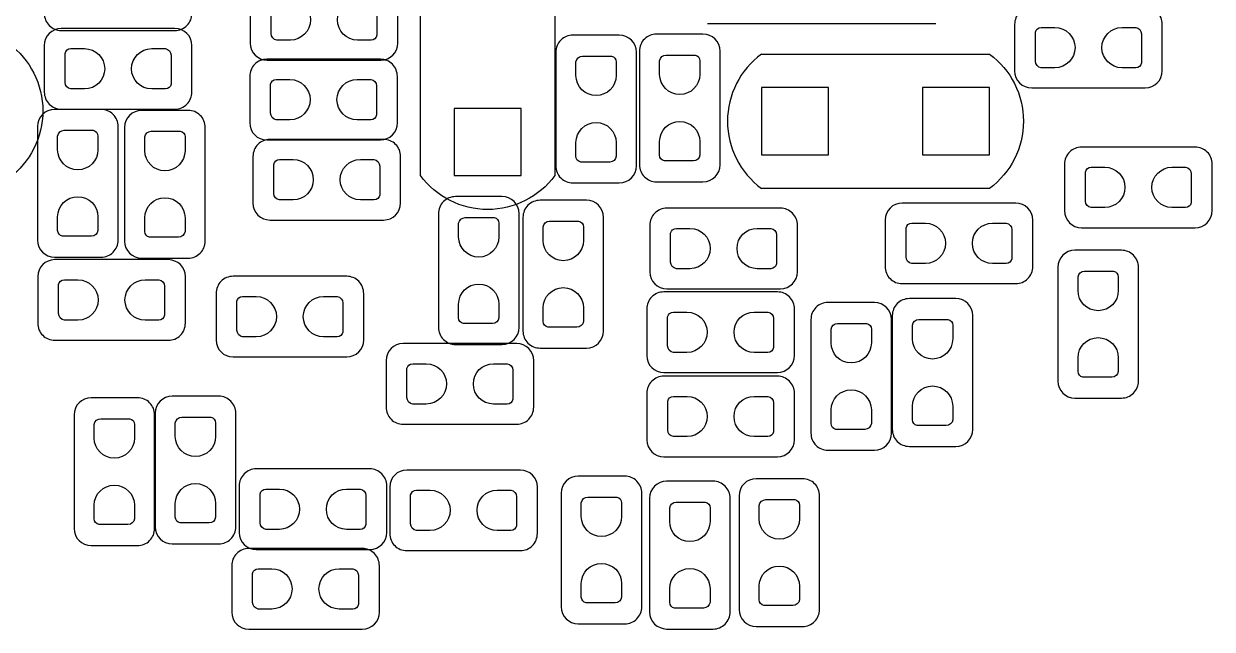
# Model space of a CAD drawing. Extents: x -19.8 to 77.6, y -11.3 to 44.7.
# Drawn here: x 33.49 to 42.35, y 19.41 to 23.92 of the extents above; entities that cross this region are included whole.
import ezdxf

# ---------------------------------------------------------------- set-up
doc = ezdxf.new("R2010")
doc.units = 0
for name, color, linetype in [('PG_ASSEMBLY_BOTTOM', 12, 'CONTINUOUS'), ('PG_SILKSCREEN_BOTTOM', 7, 'CONTINUOUS'), ('PIN_BOTTOM', 52, 'CONTINUOUS')]:
    doc.layers.add(name, color=color, linetype=linetype)

msp = doc.modelspace()

# ---------------------------------------------------------------- linework, layer by layer
at = {"layer": 'PG_ASSEMBLY_BOTTOM'}
for points in [[(36.448111, 22.788245), (36.448111, 24.488267)], [(37.448109, 24.488267), (37.448109, 22.788245)], [(35.178746, 24.120373), (35.178746, 23.774171)], [(36.278845, 23.774171), (36.278845, 24.120373)], [(40.285492, 23.918342), (38.58547, 23.918342)], [(40.873451, 23.914303), (40.873451, 23.568101)], [(41.973551, 23.568101), (41.973551, 23.914303)], [(34.618168, 23.883645), (33.772069, 23.883645)], [(33.772119, 23.868888), (34.618219, 23.868888)], [(37.92855, 23.83409), (37.582348, 23.83409)], [(38.551891, 23.842015), (38.205689, 23.842015)], [(33.645069, 23.756645), (33.645069, 23.410443)], [(34.745168, 23.410443), (34.745168, 23.756645)], [(36.148543, 23.654182), (35.302444, 23.654182)], [(35.305746, 23.647171), (36.151845, 23.647171)], [(37.455348, 23.70709), (37.455348, 22.860991)], [(38.05555, 22.860991), (38.05555, 23.70709)], [(38.078689, 23.715015), (38.078689, 22.868915)], [(38.678891, 22.868915), (38.678891, 23.715015)], [(38.987146, 23.693018), (40.687168, 23.693018)], [(35.175444, 23.527182), (35.175444, 23.18098)], [(36.275543, 23.18098), (36.275543, 23.527182)], [(41.000451, 23.441101), (41.846551, 23.441101)], [(34.068029, 23.281183), (33.721827, 23.281183)], [(33.772069, 23.283443), (34.618168, 23.283443)], [(34.716898, 23.274071), (34.370696, 23.274071)], [(33.594827, 23.154183), (33.594827, 22.308083)], [(34.195029, 22.308083), (34.195029, 23.154183)], [(34.243696, 23.147071), (34.243696, 22.300971)], [(34.843898, 22.300971), (34.843898, 23.147071)], [(35.302444, 23.05398), (36.148543, 23.05398)], [(36.172648, 23.058095), (35.326549, 23.058095)], [(35.199549, 22.931095), (35.199549, 22.584893)], [(36.299648, 22.584893), (36.299648, 22.931095)], [(42.218381, 23.000919), (41.372282, 23.000919)], [(41.245282, 22.873919), (41.245282, 22.527717)], [(42.345381, 22.527717), (42.345381, 22.873919)], [(37.582348, 22.733991), (37.92855, 22.733991)], [(38.205689, 22.741915), (38.551891, 22.741915)], [(40.687168, 22.69302), (38.987146, 22.69302)], [(37.054587, 22.631933), (36.708385, 22.631933)], [(37.684227, 22.604781), (37.338025, 22.604781)], [(40.881529, 22.58441), (40.035429, 22.58441)], [(36.581385, 22.504933), (36.581385, 21.658834)], [(37.181587, 21.658834), (37.181587, 22.504933)], [(39.128471, 22.546031), (38.282372, 22.546031)], [(35.326549, 22.457893), (36.172648, 22.457893)], [(37.211025, 22.477781), (37.211025, 21.631681)], [(37.811227, 21.631681), (37.811227, 22.477781)], [(38.155372, 22.419031), (38.155372, 22.072829)], [(39.255471, 22.072829), (39.255471, 22.419031)], [(39.908429, 22.45741), (39.908429, 22.111208)], [(41.008529, 22.111208), (41.008529, 22.45741)], [(41.372282, 22.400717), (42.218381, 22.400717)], [(41.668929, 22.232645), (41.322727, 22.232645)], [(33.721827, 22.181083), (34.068029, 22.181083)], [(34.569121, 22.162795), (33.723021, 22.162795)], [(34.370696, 22.173971), (34.716898, 22.173971)], [(41.195727, 22.105645), (41.195727, 21.259546)], [(41.795929, 21.259546), (41.795929, 22.105645)], [(33.596021, 22.035795), (33.596021, 21.689593)], [(34.696121, 21.689593), (34.696121, 22.035795)], [(35.897642, 22.038767), (35.051543, 22.038767)], [(40.035429, 21.984208), (40.881529, 21.984208)], [(34.924543, 21.911767), (34.924543, 21.565565)], [(36.024642, 21.565565), (36.024642, 21.911767)], [(39.106094, 21.922689), (38.259995, 21.922689)], [(38.282372, 21.945829), (39.128471, 21.945829)], [(40.435276, 21.872981), (40.089074, 21.872981)], [(38.132995, 21.795689), (38.132995, 21.449487)], [(39.233094, 21.449487), (39.233094, 21.795689)], [(39.829207, 21.844254), (39.483005, 21.844254)], [(39.356005, 21.717254), (39.356005, 20.871155)], [(39.956207, 20.871155), (39.956207, 21.717254)], [(39.962074, 21.745981), (39.962074, 20.899882)], [(40.562276, 20.899882), (40.562276, 21.745981)], [(33.723021, 21.562593), (34.569121, 21.562593)], [(37.16401, 21.537981), (36.317911, 21.537981)], [(36.708385, 21.531834), (37.054587, 21.531834)], [(35.051543, 21.438565), (35.897642, 21.438565)], [(37.338025, 21.504681), (37.684227, 21.504681)], [(36.190911, 21.410981), (36.190911, 21.064779)], [(37.29101, 21.064779), (37.29101, 21.410981)], [(38.259995, 21.322487), (39.106094, 21.322487)], [(39.106399, 21.295639), (38.260299, 21.295639)], [(38.133299, 21.168639), (38.133299, 20.822437)], [(39.233399, 20.822437), (39.233399, 21.168639)], [(34.340267, 21.134857), (33.994065, 21.134857)], [(34.944583, 21.146973), (34.598381, 21.146973)], [(41.322727, 21.132546), (41.668929, 21.132546)], [(33.867065, 21.007857), (33.867065, 20.161758)], [(34.467267, 20.161758), (34.467267, 21.007857)], [(34.471381, 21.019973), (34.471381, 20.173874)], [(35.071583, 20.173874), (35.071583, 21.019973)], [(36.317911, 20.937779), (37.16401, 20.937779)], [(39.483005, 20.744155), (39.829207, 20.744155)], [(40.089074, 20.772882), (40.435276, 20.772882)], [(38.260299, 20.695437), (39.106399, 20.695437)], [(36.069803, 20.605496), (35.223704, 20.605496)], [(37.191391, 20.597114), (36.345292, 20.597114)], [(37.968936, 20.551927), (37.622734, 20.551927)], [(35.096704, 20.478496), (35.096704, 20.132294)], [(36.196803, 20.132294), (36.196803, 20.478496)], [(36.218292, 20.470114), (36.218292, 20.123912)], [(37.318391, 20.123912), (37.318391, 20.470114)], [(38.627558, 20.513827), (38.281356, 20.513827)], [(39.2938, 20.532344), (38.947598, 20.532344)], [(37.495734, 20.424927), (37.495734, 19.578828)], [(38.095936, 19.578828), (38.095936, 20.424927)], [(38.154356, 20.386827), (38.154356, 19.540728)], [(38.754558, 19.540728), (38.754558, 20.386827)], [(38.820598, 20.405344), (38.820598, 19.559245)], [(39.4208, 19.559245), (39.4208, 20.405344)], [(33.994065, 20.034758), (34.340267, 20.034758)], [(34.598381, 20.046874), (34.944583, 20.046874)], [(36.014203, 20.012406), (35.168103, 20.012406)], [(35.223704, 20.005294), (36.069803, 20.005294)], [(36.345292, 19.996912), (37.191391, 19.996912)], [(35.041103, 19.885406), (35.041103, 19.539204)], [(36.141203, 19.539204), (36.141203, 19.885406)], [(35.168103, 19.412204), (36.014203, 19.412204)], [(37.622734, 19.451828), (37.968936, 19.451828)], [(38.281356, 19.413728), (38.627558, 19.413728)], [(38.947598, 19.432245), (39.2938, 19.432245)]]:
    msp.add_lwpolyline(points, dxfattribs=at)
for points in [[(33.645119, 23.995888, 0.414214), (33.772119, 23.868888)], [(34.618219, 23.868888, 0.414253), (34.745219, 23.995888)], [(41.000451, 24.041303, 0.414253), (40.873451, 23.914303)], [(41.973551, 23.914303, 0.414214), (41.846551, 24.041303)], [(33.772069, 23.883645, 0.414135), (33.645069, 23.756645)], [(34.745168, 23.756645, 0.414174), (34.618168, 23.883645)], [(37.582348, 23.83409, 0.414214), (37.455348, 23.70709)], [(38.05555, 23.70709, 0.414135), (37.92855, 23.83409)], [(38.205689, 23.842015, 0.414214), (38.078689, 23.715015)], [(38.678891, 23.715015, 0.414135), (38.551891, 23.842015)], [(33.382737, 23.770107, -0.50391), (33.382737, 22.770313)], [(35.178746, 23.774171, 0.414174), (35.305746, 23.647171)], [(36.151845, 23.647171, 0.414135), (36.278845, 23.774171)], [(35.302444, 23.654182, 0.414253), (35.175444, 23.527182)], [(36.275543, 23.527182, 0.414214), (36.148543, 23.654182)], [(38.987044, 23.692917, 0.504928), (38.987044, 22.693122)], [(40.687269, 23.692917, -0.503873), (40.687269, 22.693122)], [(40.873451, 23.568101, 0.414174), (41.000451, 23.441101)], [(41.846551, 23.441101, 0.414135), (41.973551, 23.568101)], [(33.645069, 23.410443, 0.414214), (33.772069, 23.283443)], [(34.618168, 23.283443, 0.414253), (34.745168, 23.410443)], [(33.721827, 23.281183, 0.414174), (33.594827, 23.154183)], [(34.195029, 23.154183, 0.414253), (34.068029, 23.281183)], [(34.370696, 23.274071, 0.414174), (34.243696, 23.147071)], [(34.843898, 23.147071, 0.414253), (34.716898, 23.274071)], [(35.175444, 23.18098, 0.414174), (35.302444, 23.05398)], [(36.148543, 23.05398, 0.414135), (36.275543, 23.18098)], [(35.326549, 23.058095, 0.414253), (35.199549, 22.931095)], [(36.299648, 22.931095, 0.414214), (36.172648, 23.058095)], [(41.372282, 23.000919, 0.414253), (41.245282, 22.873919)], [(42.345381, 22.873919, 0.414214), (42.218381, 23.000919)], [(37.455348, 22.860991, 0.414253), (37.582348, 22.733991)], [(37.92855, 22.733991, 0.414174), (38.05555, 22.860991)], [(38.078689, 22.868915, 0.414253), (38.205689, 22.741915)], [(38.551891, 22.741915, 0.414174), (38.678891, 22.868915)], [(37.448007, 22.788143, -0.503873), (36.448213, 22.788143)], [(35.199549, 22.584893, 0.414174), (35.326549, 22.457893)], [(36.172648, 22.457893, 0.414135), (36.299648, 22.584893)], [(36.708385, 22.631933, 0.414214), (36.581385, 22.504933)], [(37.181587, 22.504933, 0.414135), (37.054587, 22.631933)], [(37.338025, 22.604781, 0.414214), (37.211025, 22.477781)], [(37.811227, 22.477781, 0.414135), (37.684227, 22.604781)], [(40.035429, 22.58441, 0.414135), (39.908429, 22.45741)], [(41.008529, 22.45741, 0.414174), (40.881529, 22.58441)], [(38.282372, 22.546031, 0.414253), (38.155372, 22.419031)], [(39.255471, 22.419031, 0.414214), (39.128471, 22.546031)], [(41.245282, 22.527717, 0.414174), (41.372282, 22.400717)], [(42.218381, 22.400717, 0.414135), (42.345381, 22.527717)], [(33.594827, 22.308083, 0.414135), (33.721827, 22.181083)], [(34.068029, 22.181083, 0.414214), (34.195029, 22.308083)], [(34.243696, 22.300971, 0.414135), (34.370696, 22.173971)], [(34.716898, 22.173971, 0.414214), (34.843898, 22.300971)], [(41.322727, 22.232645, 0.414174), (41.195727, 22.105645)], [(41.795929, 22.105645, 0.414253), (41.668929, 22.232645)], [(33.723021, 22.162795, 0.414135), (33.596021, 22.035795)], [(34.696121, 22.035795, 0.414174), (34.569121, 22.162795)], [(38.155372, 22.072829, 0.414174), (38.282372, 21.945829)], [(39.128471, 21.945829, 0.414135), (39.255471, 22.072829)], [(39.908429, 22.111208, 0.414214), (40.035429, 21.984208)], [(40.881529, 21.984208, 0.414253), (41.008529, 22.111208)], [(35.051543, 22.038767, 0.414253), (34.924543, 21.911767)], [(36.024642, 21.911767, 0.414214), (35.897642, 22.038767)], [(38.259995, 21.922689, 0.414253), (38.132995, 21.795689)], [(39.233094, 21.795689, 0.414214), (39.106094, 21.922689)], [(40.089074, 21.872981, 0.414214), (39.962074, 21.745981)], [(40.562276, 21.745981, 0.414135), (40.435276, 21.872981)], [(39.483005, 21.844254, 0.414214), (39.356005, 21.717254)], [(39.956207, 21.717254, 0.414135), (39.829207, 21.844254)], [(33.596021, 21.689593, 0.414214), (33.723021, 21.562593)], [(34.569121, 21.562593, 0.414253), (34.696121, 21.689593)], [(36.581385, 21.658834, 0.414253), (36.708385, 21.531834)], [(37.054587, 21.531834, 0.414174), (37.181587, 21.658834)], [(37.211025, 21.631681, 0.414253), (37.338025, 21.504681)], [(37.684227, 21.504681, 0.414174), (37.811227, 21.631681)], [(34.924543, 21.565565, 0.414174), (35.051543, 21.438565)], [(35.897642, 21.438565, 0.414135), (36.024642, 21.565565)], [(36.317911, 21.537981, 0.414135), (36.190911, 21.410981)], [(37.29101, 21.410981, 0.414174), (37.16401, 21.537981)], [(38.132995, 21.449487, 0.414174), (38.259995, 21.322487)], [(39.106094, 21.322487, 0.414135), (39.233094, 21.449487)], [(38.260299, 21.295639, 0.414253), (38.133299, 21.168639)], [(39.233399, 21.168639, 0.414214), (39.106399, 21.295639)], [(41.195727, 21.259546, 0.414135), (41.322727, 21.132546)], [(41.668929, 21.132546, 0.414214), (41.795929, 21.259546)], [(33.994065, 21.134857, 0.414174), (33.867065, 21.007857)], [(34.467267, 21.007857, 0.414253), (34.340267, 21.134857)], [(34.598381, 21.146973, 0.414174), (34.471381, 21.019973)], [(35.071583, 21.019973, 0.414253), (34.944583, 21.146973)], [(36.190911, 21.064779, 0.414214), (36.317911, 20.937779)], [(37.16401, 20.937779, 0.414253), (37.29101, 21.064779)], [(39.962074, 20.899882, 0.414253), (40.089074, 20.772882)], [(40.435276, 20.772882, 0.414174), (40.562276, 20.899882)], [(38.133299, 20.822437, 0.414174), (38.260299, 20.695437)], [(39.106399, 20.695437, 0.414135), (39.233399, 20.822437)], [(39.356005, 20.871155, 0.414253), (39.483005, 20.744155)], [(39.829207, 20.744155, 0.414174), (39.956207, 20.871155)], [(35.223704, 20.605496, 0.414253), (35.096704, 20.478496)], [(36.196803, 20.478496, 0.414214), (36.069803, 20.605496)], [(36.345292, 20.597114, 0.414135), (36.218292, 20.470114)], [(37.318391, 20.470114, 0.414174), (37.191391, 20.597114)], [(37.622734, 20.551927, 0.414174), (37.495734, 20.424927)], [(38.095936, 20.424927, 0.414253), (37.968936, 20.551927)], [(38.281356, 20.513827, 0.414174), (38.154356, 20.386827)], [(38.754558, 20.386827, 0.414253), (38.627558, 20.513827)], [(38.947598, 20.532344, 0.414174), (38.820598, 20.405344)], [(39.4208, 20.405344, 0.414253), (39.2938, 20.532344)], [(33.867065, 20.161758, 0.414135), (33.994065, 20.034758)], [(34.340267, 20.034758, 0.414214), (34.467267, 20.161758)], [(34.471381, 20.173874, 0.414135), (34.598381, 20.046874)], [(34.944583, 20.046874, 0.414214), (35.071583, 20.173874)], [(35.096704, 20.132294, 0.414174), (35.223704, 20.005294)], [(36.069803, 20.005294, 0.414135), (36.196803, 20.132294)], [(36.218292, 20.123912, 0.414214), (36.345292, 19.996912)], [(37.191391, 19.996912, 0.414253), (37.318391, 20.123912)], [(35.168103, 20.012406, 0.414253), (35.041103, 19.885406)], [(36.141203, 19.885406, 0.414214), (36.014203, 20.012406)], [(37.495734, 19.578828, 0.414135), (37.622734, 19.451828)], [(37.968936, 19.451828, 0.414214), (38.095936, 19.578828)], [(35.041103, 19.539204, 0.414174), (35.168103, 19.412204)], [(36.014203, 19.412204, 0.414135), (36.141203, 19.539204)], [(38.154356, 19.540728, 0.414135), (38.281356, 19.413728)], [(38.627558, 19.413728, 0.414214), (38.754558, 19.540728)], [(38.820598, 19.559245, 0.414135), (38.947598, 19.432245)], [(39.2938, 19.432245, 0.414214), (39.4208, 19.559245)]]:
    msp.add_lwpolyline(points, format="xyb", dxfattribs=at)
at = {"layer": 'PG_SILKSCREEN_BOTTOM'}
for points in [[(36.448111, 22.788245), (36.448111, 24.488267)], [(37.448109, 24.488267), (37.448109, 22.788245)], [(40.285492, 23.918342), (38.58547, 23.918342)], [(38.987146, 23.693018), (40.687168, 23.693018)], [(40.687168, 22.69302), (38.987146, 22.69302)]]:
    msp.add_lwpolyline(points, dxfattribs=at)
for points in [[(33.382737, 23.770107, -0.50391), (33.382737, 22.770313)], [(38.987044, 23.692917, 0.504928), (38.987044, 22.693122)], [(40.687269, 23.692917, -0.503873), (40.687269, 22.693122)], [(37.448007, 22.788143, -0.503873), (36.448213, 22.788143)]]:
    msp.add_lwpolyline(points, format="xyb", dxfattribs=at)
at = {"layer": 'PIN_BOTTOM'}
for points in [[(35.478517, 23.797082), (35.376917, 23.797082, -0.376179), (35.334423, 23.845571), (35.334423, 24.061471, -0.366061), (35.376917, 24.097259), (35.478517, 24.097259, -0.999182)], [(35.978795, 24.097259), (36.080395, 24.097259, -0.376179), (36.122889, 24.048771), (36.122889, 23.832871, -0.366061), (36.080395, 23.797082), (35.978795, 23.797082, -0.999182)], [(41.173222, 23.591012), (41.071622, 23.591012, -0.376179), (41.029128, 23.639501), (41.029128, 23.855401, -0.366061), (41.071622, 23.891189), (41.173222, 23.891189, -0.999182)], [(41.673501, 23.891189), (41.775101, 23.891189, -0.376179), (41.817595, 23.842701), (41.817595, 23.626801, -0.366061), (41.775101, 23.591012), (41.673501, 23.591012, -0.999182)], [(33.945119, 23.433557), (33.843519, 23.433557, -0.376179), (33.801025, 23.482046), (33.801025, 23.697946, -0.366061), (33.843519, 23.733735), (33.945119, 23.733735, -0.999182)], [(34.445397, 23.733735), (34.546997, 23.733735, -0.376179), (34.589491, 23.685246), (34.589491, 23.469346, -0.366061), (34.546997, 23.433557), (34.445397, 23.433557, -0.999182)], [(37.605462, 23.53404), (37.605462, 23.63564, -0.376179), (37.653951, 23.678134), (37.869851, 23.678134, -0.366061), (37.905639, 23.63564), (37.905639, 23.53404, -0.999182)], [(38.228803, 23.541965), (38.228803, 23.643565, -0.376179), (38.277292, 23.686059), (38.493192, 23.686059, -0.366061), (38.528981, 23.643565), (38.528981, 23.541965, -0.999182)], [(35.475215, 23.203891), (35.373615, 23.203891, -0.376179), (35.331121, 23.252379), (35.331121, 23.468279, -0.366061), (35.373615, 23.504068), (35.475215, 23.504068, -0.999182)], [(35.975493, 23.504068), (36.077093, 23.504068, -0.376179), (36.119587, 23.455579), (36.119587, 23.239679, -0.366061), (36.077093, 23.203891), (35.975493, 23.203891, -0.999182)], [(33.744738, 22.981412), (33.744738, 23.083012, -0.376179), (33.793227, 23.125506), (34.009127, 23.125506, -0.366061), (34.044915, 23.083012), (34.044915, 22.981412, -0.999182)], [(34.393607, 22.9743), (34.393607, 23.0759, -0.376179), (34.442095, 23.118394), (34.657995, 23.118394, -0.366061), (34.693784, 23.0759), (34.693784, 22.9743, -0.999182)], [(37.905639, 23.033761), (37.905639, 22.932161, -0.376179), (37.857151, 22.889667), (37.641251, 22.889667, -0.366061), (37.605462, 22.932161), (37.605462, 23.033761, -0.999182)], [(38.528981, 23.041686), (38.528981, 22.940086, -0.376179), (38.480492, 22.897592), (38.264592, 22.897592, -0.366061), (38.228803, 22.940086), (38.228803, 23.041686, -0.999182)], [(35.499319, 22.607803), (35.397719, 22.607803, -0.376179), (35.355225, 22.656292), (35.355225, 22.872192, -0.366061), (35.397719, 22.907981), (35.499319, 22.907981, -0.999182)], [(35.999598, 22.907981), (36.101198, 22.907981, -0.376179), (36.143692, 22.859492), (36.143692, 22.643592, -0.366061), (36.101198, 22.607803), (35.999598, 22.607803, -0.999182)], [(41.545053, 22.550628), (41.443453, 22.550628, -0.376179), (41.400959, 22.599117), (41.400959, 22.815017, -0.366061), (41.443453, 22.850805), (41.545053, 22.850805, -0.999182)], [(42.045331, 22.850805), (42.146931, 22.850805, -0.376179), (42.189425, 22.802317), (42.189425, 22.586417, -0.366061), (42.146931, 22.550628), (42.045331, 22.550628, -0.999182)], [(34.044915, 22.481134), (34.044915, 22.379534, -0.376179), (33.996427, 22.337039), (33.780527, 22.337039, -0.366061), (33.744738, 22.379534), (33.744738, 22.481134, -0.999182)], [(34.693784, 22.474022), (34.693784, 22.372422, -0.376179), (34.645295, 22.329927), (34.429395, 22.329927, -0.366061), (34.393607, 22.372422), (34.393607, 22.474022, -0.999182)], [(36.731499, 22.331883), (36.731499, 22.433483, -0.376179), (36.779987, 22.475977), (36.995887, 22.475977, -0.366061), (37.031676, 22.433483), (37.031676, 22.331883, -0.999182)], [(37.361139, 22.304731), (37.361139, 22.406331, -0.376179), (37.409628, 22.448825), (37.625528, 22.448825, -0.366061), (37.661317, 22.406331), (37.661317, 22.304731, -0.999182)], [(40.208479, 22.134322), (40.106879, 22.134322, -0.376179), (40.064385, 22.182811), (40.064385, 22.398711, -0.366061), (40.106879, 22.434499), (40.208479, 22.434499, -0.999182)], [(40.708758, 22.434499), (40.810358, 22.434499, -0.376179), (40.852852, 22.386011), (40.852852, 22.170111, -0.366061), (40.810358, 22.134322), (40.708758, 22.134322, -0.999182)], [(38.455143, 22.095739), (38.353543, 22.095739, -0.376179), (38.311049, 22.144228), (38.311049, 22.360128, -0.366061), (38.353543, 22.395917), (38.455143, 22.395917, -0.999182)], [(38.955421, 22.395917), (39.057021, 22.395917, -0.376179), (39.099515, 22.347428), (39.099515, 22.131528, -0.366061), (39.057021, 22.095739), (38.955421, 22.095739, -0.999182)], [(41.345637, 21.932875), (41.345637, 22.034475, -0.376179), (41.394126, 22.076969), (41.610026, 22.076969, -0.366061), (41.645815, 22.034475), (41.645815, 21.932875, -0.999182)], [(33.896071, 21.712707), (33.794471, 21.712707, -0.376179), (33.751977, 21.761196), (33.751977, 21.977096, -0.366061), (33.794471, 22.012885), (33.896071, 22.012885, -0.999182)], [(34.39635, 22.012885), (34.49795, 22.012885, -0.376179), (34.540444, 21.964396), (34.540444, 21.748496, -0.366061), (34.49795, 21.712707), (34.39635, 21.712707, -0.999182)], [(37.031676, 21.831605), (37.031676, 21.730005, -0.376179), (36.983187, 21.687511), (36.767287, 21.687511, -0.366061), (36.731499, 21.730005), (36.731499, 21.831605, -0.999182)], [(35.224314, 21.588476), (35.122714, 21.588476, -0.376179), (35.080219, 21.636965), (35.080219, 21.852865, -0.366061), (35.122714, 21.888653), (35.224314, 21.888653, -0.999182)], [(35.724592, 21.888653), (35.826192, 21.888653, -0.376179), (35.868686, 21.840165), (35.868686, 21.624265, -0.366061), (35.826192, 21.588476), (35.724592, 21.588476, -0.999182)], [(37.661317, 21.804452), (37.661317, 21.702852, -0.376179), (37.612828, 21.660358), (37.396928, 21.660358, -0.366061), (37.361139, 21.702852), (37.361139, 21.804452, -0.999182)], [(38.432765, 21.472398), (38.331165, 21.472398, -0.376179), (38.288671, 21.520887), (38.288671, 21.736787, -0.366061), (38.331165, 21.772575), (38.432765, 21.772575, -0.999182)], [(38.933044, 21.772575), (39.034644, 21.772575, -0.376179), (39.077138, 21.724087), (39.077138, 21.508187, -0.366061), (39.034644, 21.472398), (38.933044, 21.472398, -0.999182)], [(40.112188, 21.572931), (40.112188, 21.674531, -0.376179), (40.160677, 21.717025), (40.376577, 21.717025, -0.366061), (40.412365, 21.674531), (40.412365, 21.572931, -0.999182)], [(39.506119, 21.544204), (39.506119, 21.645804, -0.376179), (39.554607, 21.688298), (39.770507, 21.688298, -0.366061), (39.806296, 21.645804), (39.806296, 21.544204, -0.999182)], [(41.645815, 21.432596), (41.645815, 21.330996, -0.376179), (41.597326, 21.288502), (41.381426, 21.288502, -0.366061), (41.345637, 21.330996), (41.345637, 21.432596, -0.999182)], [(36.490961, 21.087893), (36.389361, 21.087893, -0.376179), (36.346867, 21.136381), (36.346867, 21.352281, -0.366061), (36.389361, 21.38807), (36.490961, 21.38807, -0.999182)], [(36.991239, 21.38807), (37.092839, 21.38807, -0.376179), (37.135333, 21.339581), (37.135333, 21.123681, -0.366061), (37.092839, 21.087893), (36.991239, 21.087893, -0.999182)], [(39.806296, 21.043925), (39.806296, 20.942325, -0.376179), (39.757807, 20.899831), (39.541907, 20.899831, -0.366061), (39.506119, 20.942325), (39.506119, 21.043925, -0.999182)], [(40.412365, 21.072653), (40.412365, 20.971053, -0.376179), (40.363877, 20.928559), (40.147977, 20.928559, -0.366061), (40.112188, 20.971053), (40.112188, 21.072653, -0.999182)], [(38.43307, 20.845348), (38.33147, 20.845348, -0.376179), (38.288976, 20.893837), (38.288976, 21.109737, -0.366061), (38.33147, 21.145525), (38.43307, 21.145525, -0.999182)], [(38.933349, 21.145525), (39.034949, 21.145525, -0.376179), (39.077443, 21.097037), (39.077443, 20.881137, -0.366061), (39.034949, 20.845348), (38.933349, 20.845348, -0.999182)], [(34.621292, 20.847202), (34.621292, 20.948802, -0.376179), (34.669781, 20.991297), (34.885681, 20.991297, -0.366061), (34.921469, 20.948802), (34.921469, 20.847202, -0.999182)], [(34.016975, 20.835087), (34.016975, 20.936687, -0.376179), (34.065464, 20.979181), (34.281364, 20.979181, -0.366061), (34.317153, 20.936687), (34.317153, 20.835087, -0.999182)], [(34.317153, 20.334808), (34.317153, 20.233208, -0.376179), (34.268664, 20.190714), (34.052764, 20.190714, -0.366061), (34.016975, 20.233208), (34.016975, 20.334808, -0.999182)], [(34.921469, 20.346924), (34.921469, 20.245324, -0.376179), (34.872981, 20.20283), (34.657081, 20.20283, -0.366061), (34.621292, 20.245324), (34.621292, 20.346924, -0.999182)], [(35.396475, 20.155205), (35.294875, 20.155205, -0.376179), (35.252381, 20.203693), (35.252381, 20.419593, -0.366061), (35.294875, 20.455382), (35.396475, 20.455382, -0.999182)], [(35.896753, 20.455382), (35.998353, 20.455382, -0.376179), (36.040847, 20.406893), (36.040847, 20.190993, -0.366061), (35.998353, 20.155205), (35.896753, 20.155205, -0.999182)], [(36.518342, 20.147026), (36.416742, 20.147026, -0.376179), (36.374248, 20.195515), (36.374248, 20.411415, -0.366061), (36.416742, 20.447203), (36.518342, 20.447203, -0.999182)], [(37.01862, 20.447203), (37.12022, 20.447203, -0.376179), (37.162715, 20.398715), (37.162715, 20.182815, -0.366061), (37.12022, 20.147026), (37.01862, 20.147026, -0.999182)], [(37.645645, 20.252157), (37.645645, 20.353757, -0.376179), (37.694133, 20.396251), (37.910033, 20.396251, -0.366061), (37.945822, 20.353757), (37.945822, 20.252157, -0.999182)], [(38.970509, 20.232573), (38.970509, 20.334173, -0.376179), (39.018997, 20.376667), (39.234897, 20.376667, -0.366061), (39.270686, 20.334173), (39.270686, 20.232573, -0.999182)], [(38.304267, 20.214057), (38.304267, 20.315657, -0.376179), (38.352755, 20.358151), (38.568655, 20.358151, -0.366061), (38.604444, 20.315657), (38.604444, 20.214057, -0.999182)], [(35.340874, 19.562115), (35.239274, 19.562115, -0.376179), (35.19678, 19.610603), (35.19678, 19.826503, -0.366061), (35.239274, 19.862292), (35.340874, 19.862292, -0.999182)], [(35.841153, 19.862292), (35.942753, 19.862292, -0.376179), (35.985247, 19.813803), (35.985247, 19.597903, -0.366061), (35.942753, 19.562115), (35.841153, 19.562115, -0.999182)], [(37.945822, 19.751878), (37.945822, 19.650278, -0.376179), (37.897333, 19.607784), (37.681433, 19.607784, -0.366061), (37.645645, 19.650278), (37.645645, 19.751878, -0.999182)], [(38.604444, 19.713778), (38.604444, 19.612178, -0.376179), (38.555955, 19.569684), (38.340055, 19.569684, -0.366061), (38.304267, 19.612178), (38.304267, 19.713778, -0.999182)], [(39.270686, 19.732295), (39.270686, 19.630695, -0.376179), (39.222197, 19.588201), (39.006297, 19.588201, -0.366061), (38.970509, 19.630695), (38.970509, 19.732295, -0.999182)]]:
    msp.add_lwpolyline(points, format="xyb", close=True, dxfattribs=at)
for points in [[(39.487094, 22.943083), (39.487094, 23.442955), (38.987222, 23.442955), (38.987222, 22.943083)], [(40.687092, 22.943083), (40.687092, 23.442955), (40.18722, 23.442955), (40.18722, 22.943083)], [(36.698174, 22.788321), (37.198046, 22.788321), (37.198046, 23.288193), (36.698174, 23.288193)]]:
    msp.add_lwpolyline(points, close=True, dxfattribs=at)

doc.saveas('drawing.dxf')
